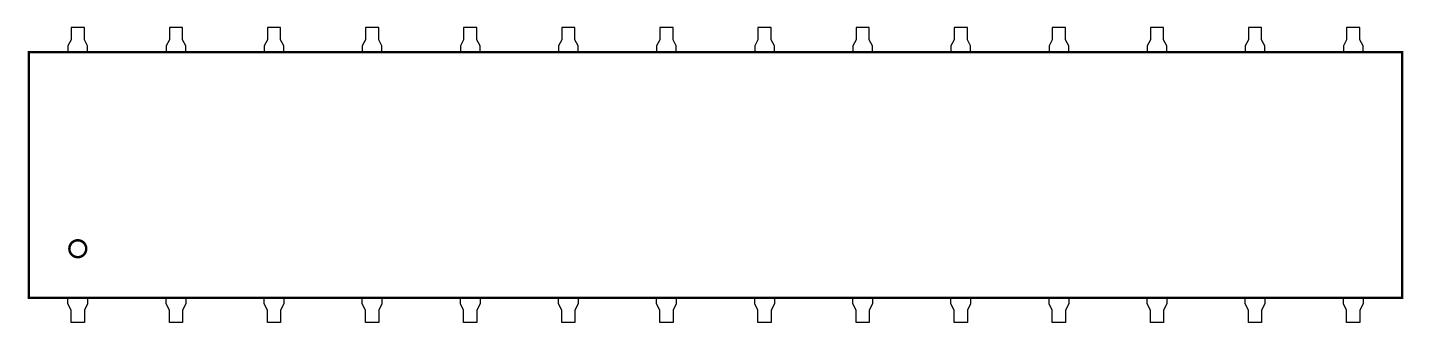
# Model space of a CAD drawing. Extents: x -0.05 to 1.35, y 0 to 0.3.
import ezdxf

# ---------------------------------------------------------------- set-up
doc = ezdxf.new("R2010")
doc.units = 0
doc.header["$MEASUREMENT"] = 0
doc.layers.get('0').update_dxf_attribs({"linetype": 'CONTINUOUS'})

msp = doc.modelspace()

# ---------------------------------------------------------------- wipeouts: each hides what was drawn before it
at = {"linetype": 'ByBlock'}
msp.add_wipeout([(-0.05, 0.275), (-0.05, 0.025), (1.35, 0.025), (1.35, 0.275)], dxfattribs=at)

# ---------------------------------------------------------------- next in the draw order: linework, layer by layer
for points in [[(0.01, 0.275), (0.01, 0.2813), (0.0067, 0.2875), (0.0067, 0.3), (-0.0067, 0.3), (-0.0067, 0.2875), (-0.01, 0.2813), (-0.01, 0.275)], [(0.11, 0.275), (0.11, 0.2813), (0.1067, 0.2875), (0.1067, 0.3), (0.0933, 0.3), (0.0933, 0.2875), (0.09, 0.2813), (0.09, 0.275)], [(0.21, 0.275), (0.21, 0.2813), (0.2067, 0.2875), (0.2067, 0.3), (0.1933, 0.3), (0.1933, 0.2875), (0.19, 0.2813), (0.19, 0.275)], [(0.31, 0.275), (0.31, 0.2813), (0.3067, 0.2875), (0.3067, 0.3), (0.2933, 0.3), (0.2933, 0.2875), (0.29, 0.2813), (0.29, 0.275)], [(0.41, 0.275), (0.41, 0.2813), (0.4067, 0.2875), (0.4067, 0.3), (0.3933, 0.3), (0.3933, 0.2875), (0.39, 0.2813), (0.39, 0.275)], [(0.51, 0.275), (0.51, 0.2813), (0.5067, 0.2875), (0.5067, 0.3), (0.4933, 0.3), (0.4933, 0.2875), (0.49, 0.2813), (0.49, 0.275)], [(0.61, 0.275), (0.61, 0.2813), (0.6067, 0.2875), (0.6067, 0.3), (0.5933, 0.3), (0.5933, 0.2875), (0.59, 0.2813), (0.59, 0.275)], [(0.71, 0.275), (0.71, 0.2813), (0.7067, 0.2875), (0.7067, 0.3), (0.6933, 0.3), (0.6933, 0.2875), (0.69, 0.2813), (0.69, 0.275)], [(0.81, 0.275), (0.81, 0.2813), (0.8067, 0.2875), (0.8067, 0.3), (0.7933, 0.3), (0.7933, 0.2875), (0.79, 0.2813), (0.79, 0.275)], [(0.91, 0.275), (0.91, 0.2813), (0.9067, 0.2875), (0.9067, 0.3), (0.8933, 0.3), (0.8933, 0.2875), (0.89, 0.2813), (0.89, 0.275)], [(1.01, 0.275), (1.01, 0.2813), (1.0067, 0.2875), (1.0067, 0.3), (0.9933, 0.3), (0.9933, 0.2875), (0.99, 0.2813), (0.99, 0.275)], [(1.11, 0.275), (1.11, 0.2813), (1.1067, 0.2875), (1.1067, 0.3), (1.0933, 0.3), (1.0933, 0.2875), (1.09, 0.2813), (1.09, 0.275)], [(1.21, 0.275), (1.21, 0.2813), (1.2067, 0.2875), (1.2067, 0.3), (1.1933, 0.3), (1.1933, 0.2875), (1.19, 0.2813), (1.19, 0.275)], [(1.31, 0.275), (1.31, 0.2813), (1.3067, 0.2875), (1.3067, 0.3), (1.2933, 0.3), (1.2933, 0.2875), (1.29, 0.2813), (1.29, 0.275)], [(0.01, 0.025), (0.01, 0.0188), (0.0067, 0.0125), (0.0067, 0), (-0.0067, 0), (-0.0067, 0.0125), (-0.01, 0.0188), (-0.01, 0.025)], [(0.11, 0.025), (0.11, 0.0188), (0.1067, 0.0125), (0.1067, 0), (0.0933, 0), (0.0933, 0.0125), (0.09, 0.0188), (0.09, 0.025)], [(0.21, 0.025), (0.21, 0.0188), (0.2067, 0.0125), (0.2067, 0), (0.1933, 0), (0.1933, 0.0125), (0.19, 0.0188), (0.19, 0.025)], [(0.31, 0.025), (0.31, 0.0188), (0.3067, 0.0125), (0.3067, 0), (0.2933, 0), (0.2933, 0.0125), (0.29, 0.0188), (0.29, 0.025)], [(0.41, 0.025), (0.41, 0.0188), (0.4067, 0.0125), (0.4067, 0), (0.3933, 0), (0.3933, 0.0125), (0.39, 0.0188), (0.39, 0.025)], [(0.51, 0.025), (0.51, 0.0188), (0.5067, 0.0125), (0.5067, 0), (0.4933, 0), (0.4933, 0.0125), (0.49, 0.0188), (0.49, 0.025)], [(0.61, 0.025), (0.61, 0.0188), (0.6067, 0.0125), (0.6067, 0), (0.5933, 0), (0.5933, 0.0125), (0.59, 0.0188), (0.59, 0.025)], [(0.71, 0.025), (0.71, 0.0188), (0.7067, 0.0125), (0.7067, 0), (0.6933, 0), (0.6933, 0.0125), (0.69, 0.0188), (0.69, 0.025)], [(0.81, 0.025), (0.81, 0.0188), (0.8067, 0.0125), (0.8067, 0), (0.7933, 0), (0.7933, 0.0125), (0.79, 0.0188), (0.79, 0.025)], [(0.91, 0.025), (0.91, 0.0188), (0.9067, 0.0125), (0.9067, 0), (0.8933, 0), (0.8933, 0.0125), (0.89, 0.0188), (0.89, 0.025)], [(1.01, 0.025), (1.01, 0.0188), (1.0067, 0.0125), (1.0067, 0), (0.9933, 0), (0.9933, 0.0125), (0.99, 0.0188), (0.99, 0.025)], [(1.11, 0.025), (1.11, 0.0188), (1.1067, 0.0125), (1.1067, 0), (1.0933, 0), (1.0933, 0.0125), (1.09, 0.0188), (1.09, 0.025)], [(1.21, 0.025), (1.21, 0.0188), (1.2067, 0.0125), (1.2067, 0), (1.1933, 0), (1.1933, 0.0125), (1.19, 0.0188), (1.19, 0.025)], [(1.31, 0.025), (1.31, 0.0188), (1.3067, 0.0125), (1.3067, 0), (1.2933, 0), (1.2933, 0.0125), (1.29, 0.0188), (1.29, 0.025)]]:
    msp.add_lwpolyline(points, dxfattribs=at)
at = {"linetype": 'ByBlock', "const_width": 0.0025}
msp.add_lwpolyline([(-0.05, 0.275), (-0.05, 0.025), (1.35, 0.025), (1.35, 0.275)], close=True, dxfattribs=at)
msp.add_lwpolyline([(0.0086, 0.075, 1), (-0.0086, 0.075, 1)], format="xyb", close=True, dxfattribs=at)

doc.saveas('drawing.dxf')
